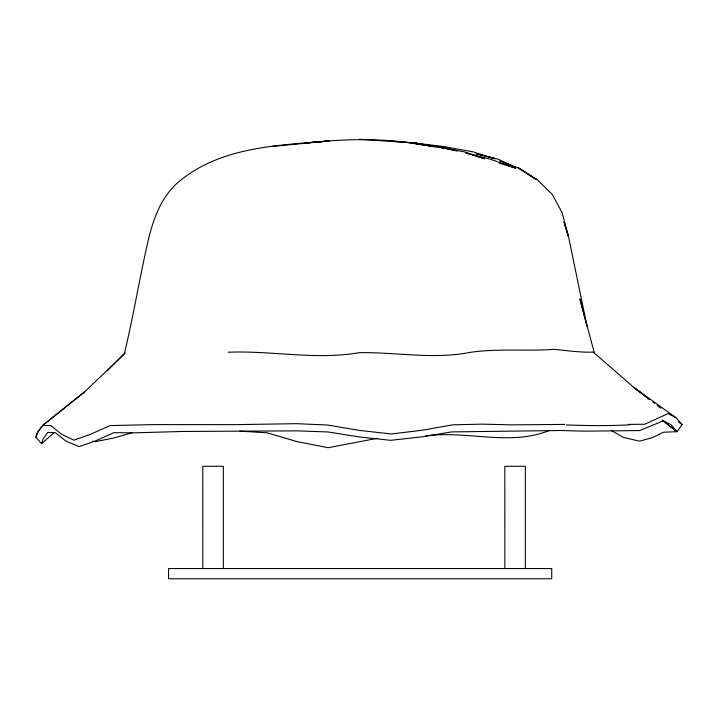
<?xml version="1.0" encoding="UTF-8"?>
<svg xmlns="http://www.w3.org/2000/svg" width="718" height="718" viewBox="0 0 718 718"><rect width="100%" height="100%" fill="white"/><g stroke="black" fill="none" stroke-linecap="round" stroke-linejoin="round"><path stroke-width="1.08" d="M125.354 353.05L84.679 391.786L42.541 425.541L37.551 432.407L35.9 437.226L41.599 443.697L43.134 438.958L47.702 432.416L55.286 432.712L65.787 441.014L79.124 446.614L95.144 441.014L113.722 432.712L134.661 432.819L182.812 431.455L297.36 430.863L328.207 431.976L359.35 436.93L390.493 440.322L421.34 436.93L451.586 431.904L560.929 430.504L584.03 431.159L639.576 430.576L663.414 420.82L670.998 424.751L677.101 431.689L682.1 424.679L678.573 421.96M35.9 437.226L37.569 432.38L42.685 425.46L84.724 391.75M107.35 370.721L124.42 353.427C133.745 314.987 139.857 275.874 148.94 237.371C154.37 215.562 162.986 193.546 181.528 179.59C223.118 146.589 278.162 145.44 328.673 140.988L272.337 146.4M41.599 443.697L54.119 432.568M549.45 430.441C509.789 446.515 466.942 430.235 425.819 435.952M132.57 432.613L113.722 437.998L95.144 441.678L93.008 441.184M377.605 438.249L328.207 447.709L297.36 441.705L267.114 432.801L239.929 431.132M42.541 425.541L44.597 425.146M324.491 141.258C360.023 138.332 396.246 139.202 431.258 146.203M564.797 424.41L511.036 424.859L482.325 424.132L452.672 424.841L422.301 430.226L391.31 433.968L359.565 430.423L327.65 425.02L296.48 423.674L236.051 424.634L154.253 424.607L110.123 425.577L90.082 434.489L73.819 440.143L61.389 434.121L51.059 425.621L42.685 425.46M628.6 424.401L644.791 424.239L668.018 413.64L675.934 417.688L682.1 424.679M228.306 352.224C272.005 350.456 315.57 360.274 359.135 352.691C395.95 352.044 432.828 359.601 469.5 352.475C497.583 348.239 525.899 351.398 554.09 349.343C567.139 350.555 580.072 352.637 593.221 352.089L633.653 387.253L649.341 399.387M359.35 139.247L416.225 143.124M392.872 141.258L389.434 140.988L414.34 143.061L436.239 146.894M430.737 146.158L411.001 143.035L436.715 146.454L454.539 150.322M432.927 146.508L435.126 146.849M414.34 143.061L426.456 145.422M430.315 146.059L415.381 143.061L447.072 148.24L414.124 143.035L443.203 146.454L473.054 151.857L495.169 158.795L475.926 153.742L498.319 159.208L514.582 167.141M457.42 151.067L436.715 146.454L464.25 151.857L484.569 158.795L466.215 153.015M466.135 153.015L490.394 159.208L515.982 168.254L499.324 163.139M563.953 221.925L568.333 236.437L562.167 212.725L552.178 194.291L537.073 179.509L518.531 167.967L499.89 160.814L514.537 167.222M611.476 430.62L623.547 437.486L639.576 441.175L652.913 437.441L663.414 432.245L677.101 431.689L662.265 420.236M518.531 167.967L536.256 179.545L518.997 168.254M675.934 417.688L633.653 387.253L649.512 399.504M652.824 402.089L654.565 403.435M657.185 405.455L660.668 408.156M662.418 420.398L675.566 430.576M564.106 222.194L568.396 236.06L587.055 326.349L579.902 299.002L594.378 353.014M525.352 568.557L525.352 466.296L504.817 466.296L504.835 568.557M223.334 568.557L223.334 466.296L202.79 466.296L202.817 568.557M630.162 424.778A319.438 43.403 8.7 0 1 566.439 424.939M325.828 141.258L304.719 143.017L329.257 140.988L325.828 141.258M551.738 568.557L168.55 568.557L168.55 578.753L551.738 578.753L551.738 568.557M443.895 148.24L441.705 147.899L443.895 148.24"/></g></svg>
